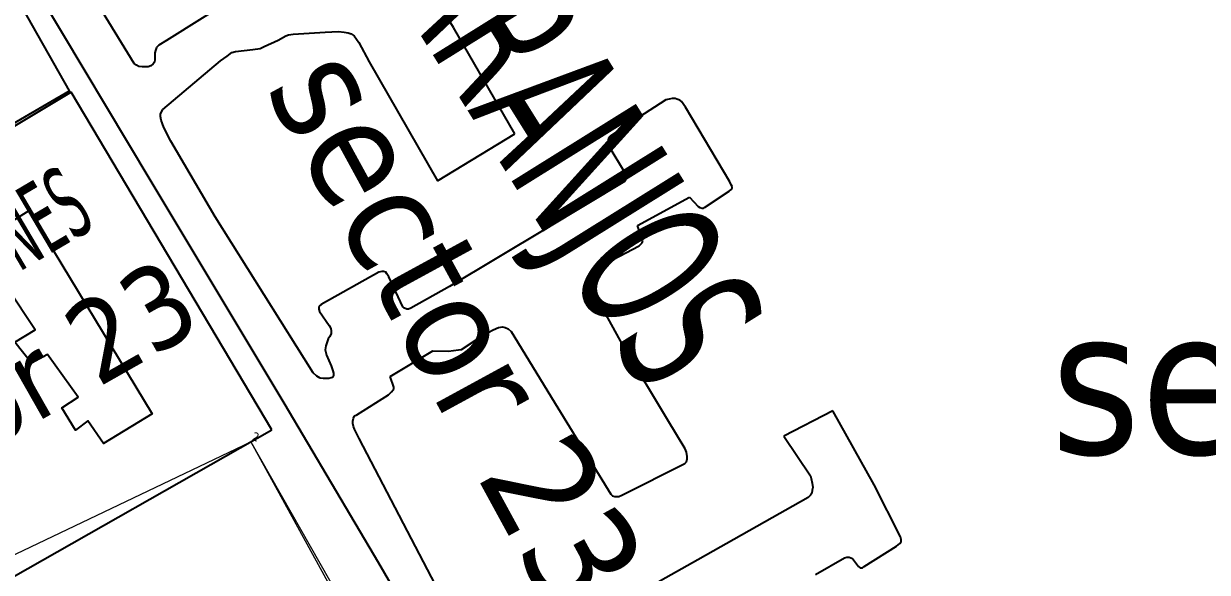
# Model space of a CAD drawing. Header units: metres. Extents: x 2 to 659295185, y -28 to 1124222152.
# Drawn here: x 656562.1 to 656786.1, y 1123306.4 to 1123410.3 of the extents above; entities that cross this region are included whole.
import ezdxf
from ezdxf.enums import TextEntityAlignment as Align

# ---------------------------------------------------------------- set-up
doc = ezdxf.new("R2010")
doc.units = ezdxf.units.M
doc.header["$MEASUREMENT"] = 0
doc.linetypes.add('HIDDEN', pattern=[0.375, 0.25, -0.125])
for name, color, linetype in [('CALLES', 1, 'CONTINUOUS'), ('MANZANA', 30, 'CONTINUOUS'), ('Parcelas', 140, 'CONTINUOUS'), ('texto', 255, 'CONTINUOUS'), ('TEXTOS', 7, 'CONTINUOUS')]:
    doc.layers.add(name, color=color, linetype=linetype)
doc.styles.get("Standard").update_dxf_attribs({"font": 'tahoma.ttf'})

msp = doc.modelspace()

# ---------------------------------------------------------------- linework, layer by layer
at = {"layer": 'MANZANA', "lineweight": -2}
for p, q in [((656560.8194, 1123422.9905), (656585.9857, 1123380.7391)), ((656602.1641, 1123415.3221), (656589.1604, 1123407.0737)), ((656643.5005, 1123409.5332), (656640.5155, 1123414.3823)), ((656583.042, 1123402.7346), (656577.0802, 1123412.5526)), ((656655.0942, 1123389.4473), (656643.5005, 1123409.5332)), ((656589.1604, 1123407.0737), (656587.7421, 1123406.1839)), ((656607.6806, 1123405.944), (656610.3027, 1123407.1737)), ((656610.3027, 1123407.1737), (656611.7293, 1123407.9536)), ((656611.7293, 1123407.9536), (656612.2735, 1123408.1735)), ((656612.2735, 1123408.1735), (656613.1476, 1123408.2935)), ((656613.1476, 1123408.2935), (656619.1753, 1123408.6434)), ((656619.1753, 1123408.6434), (656621.6985, 1123408.7734)), ((656621.6985, 1123408.7734), (656622.7952, 1123408.6634)), ((656622.7952, 1123408.6634), (656623.5621, 1123408.5534)), ((656623.5621, 1123408.5534), (656624.1063, 1123408.3335)), ((656624.1063, 1123408.3335), (656624.6588, 1123408.0036)), ((656624.6588, 1123408.0036), (656625.0958, 1123407.3437)), ((656625.0958, 1123407.3437), (656625.5411, 1123406.6838)), ((656587.0824, 1123405.1841), (656586.9752, 1123404.7442)), ((656586.9752, 1123404.7442), (656586.9835, 1123403.5245)), ((656587.3051, 1123405.744), (656587.0824, 1123405.1841)), ((656587.7421, 1123406.1839), (656587.3051, 1123405.744)), ((656600.6798, 1123404.1443), (656601.5539, 1123404.8142)), ((656601.5539, 1123404.8142), (656602.2053, 1123405.0342)), ((656602.2053, 1123405.0342), (656605.4954, 1123405.3841)), ((656605.4954, 1123405.3841), (656606.9137, 1123405.604)), ((656606.9137, 1123405.604), (656607.6806, 1123405.944)), ((656625.5411, 1123406.6838), (656627.5283, 1123403.0446)), ((656583.479, 1123402.4047), (656583.042, 1123402.7346)), ((656583.9243, 1123402.1847), (656583.479, 1123402.4047)), ((656586.6619, 1123402.6446), (656586.2249, 1123402.3047)), ((656586.8763, 1123402.9746), (656586.6619, 1123402.6446)), ((656586.9835, 1123403.5245), (656586.8763, 1123402.9746)), ((656588.4512, 1123394.0264), (656599.3687, 1123403.2545)), ((656599.3687, 1123403.2545), (656600.6798, 1123404.1443)), ((656627.5283, 1123403.0446), (656640.4495, 1123380.5391)), ((656584.5757, 1123402.0848), (656583.9243, 1123402.1847)), ((656585.1282, 1123402.0848), (656584.5757, 1123402.0848)), ((656585.6724, 1123402.0848), (656585.1282, 1123402.0848)), ((656586.2249, 1123402.3047), (656585.6724, 1123402.0848)), ((656683.666, 1123395.876), (656674.3729, 1123389.8672)), ((656684.3174, 1123395.996), (656683.666, 1123395.876)), ((656684.8699, 1123396.106), (656684.3174, 1123395.996)), ((656685.4141, 1123396.106), (656684.8699, 1123396.106)), ((656685.744, 1123395.996), (656685.4141, 1123396.106)), ((656686.2964, 1123395.786), (656685.744, 1123395.996)), ((656686.6263, 1123395.5661), (656686.2964, 1123395.786)), ((656588.0142, 1123393.1366), (656588.2286, 1123393.5765)), ((656588.2286, 1123393.5765), (656588.4512, 1123394.0264)), ((656687.3931, 1123394.4563), (656686.6263, 1123395.5661)), ((656695.7874, 1123380.3392), (656687.3931, 1123394.4563)), ((656588.0142, 1123392.6967), (656588.0142, 1123393.1366)), ((656588.1297, 1123392.0268), (656588.0142, 1123392.6967)), ((656588.6821, 1123390.5971), (656588.1297, 1123392.0268)), ((656590.0097, 1123388.0576), (656588.6821, 1123390.5971)), ((656640.4495, 1123380.5391), (656655.0942, 1123389.4473)), ((656673.2845, 1123389.0874), (656672.8475, 1123388.6475)), ((656674.3729, 1123389.8672), (656673.2845, 1123389.0874)), ((656598.404, 1123373.7205), (656590.0097, 1123388.0576)), ((656672.8475, 1123388.6475), (656672.7403, 1123388.1976)), ((656672.7403, 1123388.1976), (656672.7403, 1123387.6477)), ((656672.7403, 1123387.6477), (656672.8557, 1123387.0978)), ((656672.8557, 1123387.0978), (656675.8325, 1123382.1288)), ((656585.9857, 1123380.7391), (656611.3747, 1123338.4977)), ((656675.8407, 1123380.3592), (656660.9817, 1123371.451)), ((656675.8325, 1123382.1288), (656676.0551, 1123381.5789)), ((656676.0633, 1123380.6991), (656675.8407, 1123380.3592)), ((656676.0551, 1123381.5789), (656676.1705, 1123381.249)), ((656676.1705, 1123380.9191), (656676.0633, 1123380.6991)), ((656676.1705, 1123381.249), (656676.1705, 1123380.9191)), ((656696.01, 1123379.7893), (656695.7874, 1123380.3392)), ((656690.9883, 1123375.4502), (656695.6802, 1123378.5695)), ((656695.6802, 1123378.5695), (656696.01, 1123378.8995)), ((656696.2244, 1123379.4594), (656696.01, 1123379.7893)), ((656696.01, 1123378.8995), (656696.2244, 1123379.1294)), ((656696.2244, 1123379.1294), (656696.2244, 1123379.4594)), ((656678.2897, 1123372.0809), (656688.127, 1123377.4298)), ((656688.127, 1123377.4298), (656689.7762, 1123375.6701)), ((656689.7762, 1123375.6701), (656690.106, 1123375.4502)), ((656616.9406, 1123344.1565), (656598.404, 1123373.7205)), ((656690.106, 1123375.4502), (656690.543, 1123375.3402)), ((656690.543, 1123375.3402), (656690.7657, 1123375.3402)), ((656690.7657, 1123375.3402), (656690.9883, 1123375.4502)), ((656660.9817, 1123371.451), (656642.7254, 1123360.5332)), ((656679.1803, 1123369.4314), (656678.2897, 1123372.0809)), ((656678.9659, 1123368.5416), (656679.1803, 1123368.7615)), ((656679.2875, 1123369.2114), (656679.1803, 1123369.4314)), ((656679.1803, 1123368.7615), (656679.2875, 1123369.2114)), ((656669.9944, 1123363.6326), (656678.636, 1123368.2116)), ((656678.636, 1123368.2116), (656678.9659, 1123368.5416)), ((656629.3506, 1123363.2327), (656618.4166, 1123357.1039)), ((656629.8949, 1123363.3526), (656629.3506, 1123363.2327)), ((656630.2247, 1123363.3526), (656629.8949, 1123363.3526)), ((656630.6617, 1123363.2427), (656630.2247, 1123363.3526)), ((656630.8844, 1123362.9127), (656630.6617, 1123363.2427)), ((656631.2142, 1123362.3628), (656630.8844, 1123362.9127)), ((656633.8694, 1123356.624), (656631.2142, 1123362.3628)), ((656668.906, 1123361.9729), (656669.0214, 1123362.4128)), ((656669.0214, 1123362.4128), (656669.1286, 1123362.8627)), ((656669.1286, 1123362.8627), (656669.5574, 1123363.3026)), ((656669.5574, 1123363.3026), (656669.9944, 1123363.6326)), ((656642.7254, 1123360.5332), (656635.4031, 1123356.4041)), ((656669.0214, 1123361.533), (656668.906, 1123361.9729)), ((656669.1368, 1123361.0931), (656669.0214, 1123361.533)), ((656669.5739, 1123360.2033), (656669.1368, 1123361.0931)), ((656675.7582, 1123348.9556), (656669.5739, 1123360.2033)), ((656618.0868, 1123356.774), (656617.9796, 1123356.554)), ((656617.9796, 1123356.554), (656617.9796, 1123356.2141)), ((656617.9796, 1123356.2141), (656618.0951, 1123355.7742)), ((656618.4166, 1123357.1039), (656618.0868, 1123356.774)), ((656618.0951, 1123355.7742), (656619.9669, 1123353.1347)), ((656634.1992, 1123356.4041), (656633.8694, 1123356.624)), ((656634.6362, 1123356.1841), (656634.1992, 1123356.4041)), ((656634.9661, 1123356.1841), (656634.6362, 1123356.1841)), ((656635.4031, 1123356.4041), (656634.9661, 1123356.1841)), ((656619.9669, 1123353.1347), (656620.2967, 1123352.5748)), ((656620.0906, 1123351.0251), (656619.7607, 1123350.5852)), ((656620.3049, 1123351.585), (656620.0906, 1123351.0251)), ((656620.2967, 1123352.5748), (656620.3049, 1123352.1349)), ((656620.3049, 1123352.1349), (656620.3049, 1123351.585)), ((656644.9683, 1123348.5956), (656649.1242, 1123351.2651)), ((656649.1242, 1123351.2651), (656650.9795, 1123352.2749)), ((656650.9795, 1123352.2749), (656651.969, 1123352.7148)), ((656651.969, 1123352.7148), (656652.7359, 1123352.8348)), ((656652.7359, 1123352.8348), (656653.2801, 1123352.7248)), ((656653.2801, 1123352.7248), (656653.8325, 1123352.5048)), ((656653.8325, 1123352.5048), (656654.3768, 1123351.955)), ((656654.3768, 1123351.955), (656663.2081, 1123337.5079)), ((656619.3237, 1123349.2555), (656619.2247, 1123348.4857)), ((656619.5463, 1123350.0353), (656619.3237, 1123349.2555)), ((656619.7607, 1123350.5852), (656619.5463, 1123350.0353)), ((656644.424, 1123348.4857), (656644.9683, 1123348.5956)), ((656684.0371, 1123335.1584), (656675.7582, 1123348.9556)), ((656619.2247, 1123348.4857), (656619.4474, 1123347.4859)), ((656619.4474, 1123347.4859), (656620.3297, 1123345.4963)), ((656631.5193, 1123343.4467), (656639.6002, 1123348.3457)), ((656639.6002, 1123348.3457), (656642.5605, 1123348.2557)), ((656642.5605, 1123348.2557), (656644.424, 1123348.4857)), ((656617.6003, 1123343.4967), (656616.9406, 1123344.1565)), ((656620.3297, 1123345.4963), (656620.6595, 1123344.5065)), ((656620.6595, 1123344.5065), (656620.775, 1123344.0666)), ((656618.26, 1123343.1667), (656617.6003, 1123343.4967)), ((656618.8042, 1123343.0568), (656618.26, 1123343.1667)), ((656619.3567, 1123343.0668), (656618.8042, 1123343.0568)), ((656619.9009, 1123343.0668), (656619.3567, 1123343.0668)), ((656620.3379, 1123343.1767), (656619.9009, 1123343.0668)), ((656620.5606, 1123343.2867), (656620.3379, 1123343.1767)), ((656620.775, 1123343.6267), (656620.5606, 1123343.2867)), ((656620.775, 1123344.0666), (656620.775, 1123343.6267)), ((656632.179, 1123341.4571), (656631.5193, 1123343.4467)), ((656625.1947, 1123336.2282), (656631.206, 1123340.0174)), ((656631.206, 1123340.0174), (656631.7502, 1123340.5773)), ((656631.7502, 1123340.5773), (656632.0718, 1123340.9072)), ((656632.0718, 1123340.9072), (656632.1872, 1123341.1272)), ((656632.1872, 1123341.1272), (656632.179, 1123341.4571)), ((656611.3747, 1123338.4977), (656629.2599, 1123308.1539)), ((656663.2081, 1123337.5079), (656673.2515, 1123321.1812)), ((656624.4279, 1123335.0084), (656624.5351, 1123335.5683)), ((656624.5351, 1123335.5683), (656624.7577, 1123336.0082)), ((656624.7577, 1123336.0082), (656625.1947, 1123336.2282)), ((656687.3519, 1123329.7595), (656684.0371, 1123335.1584)), ((656715.2641, 1123336.958), (656705.971, 1123332.159)), ((656723.1059, 1123322.9509), (656715.2641, 1123336.958)), ((656624.4361, 1123334.5685), (656624.4279, 1123335.0084)), ((656624.5433, 1123334.0186), (656624.4361, 1123334.5685)), ((656624.7659, 1123333.4687), (656624.5433, 1123334.0186)), ((656625.6483, 1123331.6991), (656624.7659, 1123333.4687)), ((656643.6654, 1123297.1561), (656625.6483, 1123331.6991)), ((656705.971, 1123332.159), (656711.0422, 1123324.6605)), ((656687.5745, 1123329.0996), (656687.3519, 1123329.7595)), ((656687.69, 1123328.3198), (656687.5745, 1123329.0996)), ((656675.3377, 1123320.9713), (656687.253, 1123326.99)), ((656687.253, 1123326.99), (656687.5828, 1123327.33)), ((656687.5828, 1123327.33), (656687.69, 1123327.8799)), ((656687.69, 1123327.8799), (656687.69, 1123328.3198)), ((656711.0422, 1123324.6605), (656711.1577, 1123324.1106)), ((656711.1577, 1123324.1106), (656711.3803, 1123323.2308)), ((656711.3803, 1123321.9011), (656711.2731, 1123321.3512)), ((656711.3803, 1123323.2308), (656711.4875, 1123322.451)), ((656711.4875, 1123322.451), (656711.3803, 1123321.9011)), ((656728.0781, 1123313.1229), (656723.1059, 1123322.9509)), ((656673.2515, 1123321.1812), (656673.5813, 1123320.8513)), ((656673.5813, 1123320.8513), (656674.0184, 1123320.7413)), ((656674.0184, 1123320.7413), (656674.3482, 1123320.7413)), ((656674.3482, 1123320.7413), (656674.7852, 1123320.7413)), ((656674.7852, 1123320.7413), (656675.3377, 1123320.9713)), ((656710.6217, 1123320.5713), (656689.7432, 1123308.7538)), ((656711.0587, 1123321.0113), (656710.6217, 1123320.5713)), ((656711.2731, 1123321.3512), (656711.0587, 1123321.0113)), ((656728.1853, 1123312.573), (656728.0781, 1123313.1229)), ((656721.2011, 1123307.454), (656727.3195, 1123311.3532)), ((656727.3195, 1123311.3532), (656727.9709, 1123311.8031)), ((656727.9709, 1123311.8031), (656728.1936, 1123312.1331)), ((656728.1936, 1123312.1331), (656728.1853, 1123312.573)), ((656689.7432, 1123308.7538), (656670.5056, 1123297.946)), ((656711.9987, 1123305.9743), (656717.4657, 1123309.0937)), ((656717.4657, 1123309.0937), (656717.9028, 1123309.2137)), ((656717.9028, 1123309.2137), (656718.3398, 1123309.2137)), ((656718.3398, 1123309.2137), (656718.6696, 1123309.1037)), ((656718.6696, 1123309.1037), (656718.9995, 1123308.9937)), ((656718.9995, 1123308.9937), (656720.1044, 1123307.454)), ((656629.2599, 1123308.1539), (656642.0657, 1123286.5383)), ((656720.1044, 1123307.454), (656720.4342, 1123307.2341)), ((656720.4342, 1123307.2341), (656720.6486, 1123307.2341)), ((656720.6486, 1123307.2341), (656720.8713, 1123307.2341)), ((656720.8713, 1123307.2341), (656721.2011, 1123307.454))]:
    msp.add_line(p, q, dxfattribs=at)
at = {"layer": 'MANZANA', "lineweight": -3}
for p, q in [((656571.1061, 1123397.3331), (656491.1061, 1123349.3331)), ((656609.1061, 1123333.3331), (656571.1061, 1123397.3331)), ((656528.1061, 1123287.3331), (656609.1061, 1123333.3331))]:
    msp.add_line(p, q, dxfattribs=at)
msp.add_lwpolyline([(656456.7855, 1123412.5684), (656491.7855, 1123351.5684), (656570.7855, 1123397.5684), (656536.7855, 1123457.5684), (656456.7855, 1123412.5684)], dxfattribs=at)
at = {"layer": 'Parcelas'}
msp.add_lwpolyline([(656554.0247, 1123369.1844), (656563.1652, 1123374.9265), (656586.4851, 1123336.3724), (656577.2275, 1123330.7475), (656574.2978, 1123335.0833), (656571.9541, 1123333.3255), (656569.376, 1123337.5442), (656572.4228, 1123339.5364), (656566.6807, 1123347.6222), (656563.6339, 1123345.9816), (656560.4699, 1123349.9659), (656564.337, 1123352.3096), (656559.0637, 1123360.1611), (656555.7825, 1123358.4033), (656553.0872, 1123362.622), (656556.6028, 1123365.0829), (656554.0247, 1123369.1844)], dxfattribs=at)
at = {"layer": 'texto', "lineweight": 0}
for points in [[(656519, 1123290), (656605.1488, 1123331.0858), (656637, 1123275), (656671, 1123211), (656591, 1123171), (656555, 1123231), (656543, 1123250), (656519, 1123290)], [(656519, 1123290), (656605.1488, 1123331.0858), (656671, 1123211), (656591, 1123171), (656543, 1123250), (656519, 1123290)]]:
    msp.add_lwpolyline(points, dxfattribs=at)

# ---------------------------------------------------------------- texts
at = {"layer": 'CALLES', "color": 0}
msp.add_text('CALLE EMNIO PRATTO', height=6.5, rotation=347, dxfattribs=at).set_placement((656808.6283, 1123410.749), align=Align.MIDDLE)
at = {"layer": 'TEXTOS', "color": 0}
for s, height, rotation, width, p in [('LOS NARANJOS', 27.699362, 301.960383, 0.625, (656598.2145, 1123470.6346)), ('RES. LOS JARDINES', 13.6994, 30.520711, 0.529412, (656505.0055, 1123330.0436))]:
    msp.add_text(s, height=height, rotation=rotation, dxfattribs=dict(at, width=width)).set_placement(p)
msp.add_text('2', height=1.6453, rotation=342.961272, dxfattribs=at).set_placement((656606.0694, 1123332.0496), align=Align.MIDDLE)
at = {"layer": 'TEXTOS', "linetype": 'HIDDEN', "lineweight": 40, "width": 372.724773, "attachment_point": 1}
for insert, char_height, rotation in [((656625.8583, 1123407.987), 20.6994, 298.616964), ((656513.2738, 1123323.6595), 15.6994, 29.577839)]:
    msp.add_mtext('sector 23', dxfattribs=dict(at, insert=insert, char_height=char_height, rotation=rotation))
at = {"layer": 'TEXTOS', "linetype": 'HIDDEN', "lineweight": 40, "insert": (656756.4897, 1123356.4873), "char_height": 27.69936, "width": 372.724773, "attachment_point": 1}
msp.add_mtext('sector 23', dxfattribs=at)

doc.saveas('drawing.dxf')
